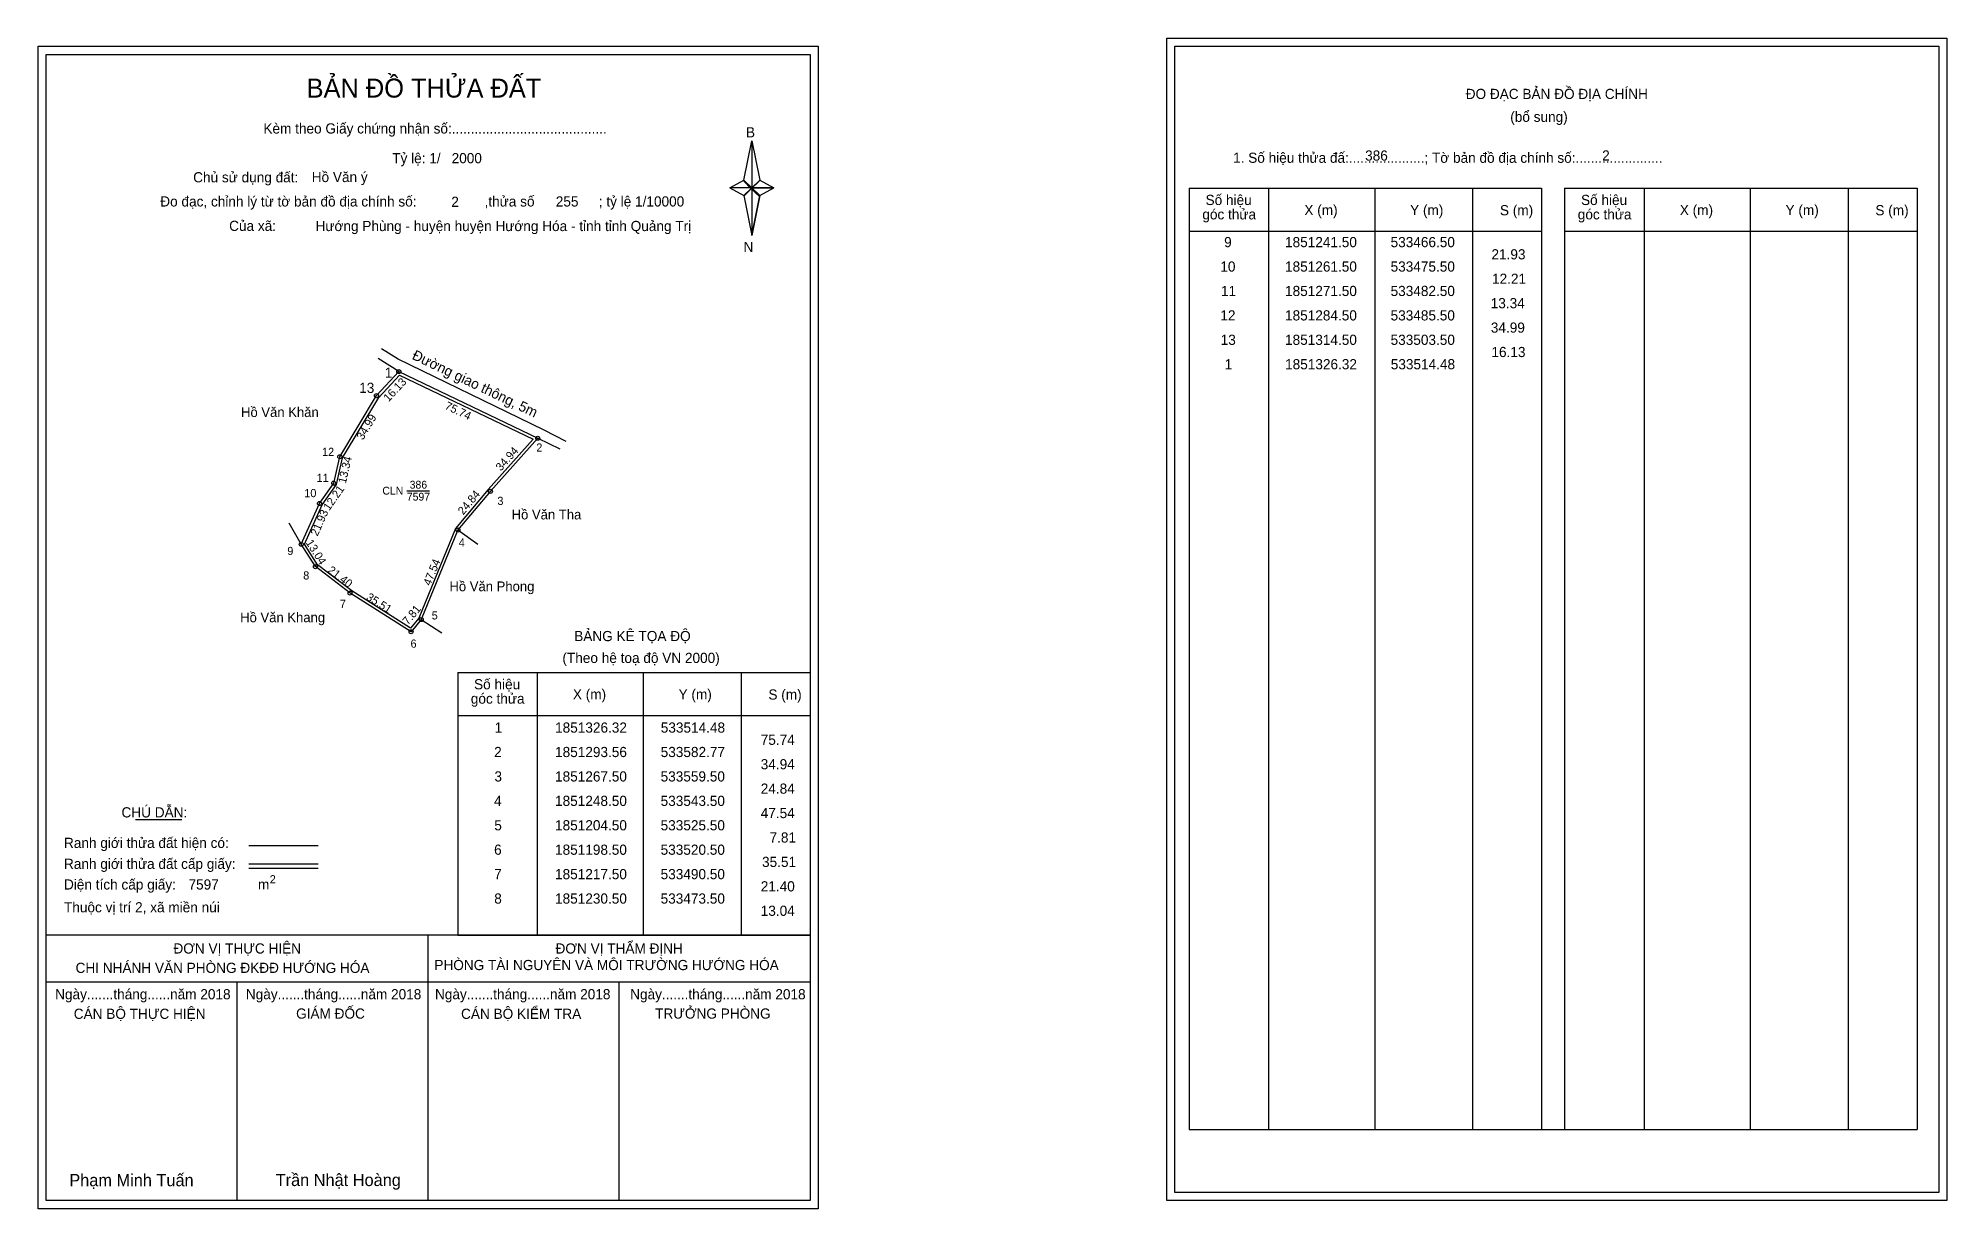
# Model space of a CAD drawing. Extents: x 533337 to 534275, y 1850915 to 1851490.
import ezdxf

# ---------------------------------------------------------------- set-up
doc = ezdxf.new("R2010")
doc.units = 0
for name, color, linetype in [('Level 1', 7, 'Continuous'), ('Level 10', 7, 'Continuous'), ('Level 11', 7, 'Continuous'), ('Level 13', 7, 'Continuous'), ('Level 27', 7, 'Continuous'), ('Level 3', 7, 'Continuous'), ('Level 49', 7, 'Continuous'), ('Level 53', 7, 'Continuous'), ('Level 55', 7, 'Continuous'), ('Level 6', 7, 'Continuous'), ('Level 60', 7, 'Continuous'), ('Level 63', 7, 'Continuous'), ('Level 9', 7, 'Continuous')]:
    doc.layers.add(name, color=color, linetype=linetype)

msp = doc.modelspace()

# ---------------------------------------------------------------- linework, layer by layer
at = {"layer": 'Level 1'}
for p, q in [((533341.23, 1851482.14), (533341.23, 1851482.14)), ((533895.87, 1851486.14), (533895.87, 1851486.14)), ((533684.07, 1851420.37), (533688.01, 1851439.65)), ((533688.01, 1851439.65), (533688.01, 1851416.6)), ((533688.01, 1851439.65), (533691.94, 1851420.37)), ((533677.18, 1851416.6), (533684.07, 1851420.37)), ((533684.07, 1851420.37), (533688.01, 1851416.6)), ((533687.71, 1851416.17), (533684.07, 1851419.93)), ((533688.01, 1851416.6), (533684.07, 1851412.92)), ((533687.71, 1851416.17), (533684.07, 1851412.48)), ((533684.07, 1851412.48), (533687.71, 1851416.17)), ((533684.07, 1851412.92), (533688.01, 1851393.2)), ((533691.65, 1851419.93), (533687.71, 1851416.17)), ((533687.71, 1851416.17), (533691.65, 1851419.93)), ((533691.65, 1851412.48), (533687.71, 1851416.17)), ((533691.94, 1851420.37), (533688.01, 1851416.6)), ((533688.01, 1851416.6), (533688.01, 1851393.2)), ((533688.01, 1851416.6), (533698.83, 1851416.6)), ((533688.01, 1851416.6), (533691.94, 1851412.92)), ((533691.94, 1851412.92), (533688.01, 1851393.2)), ((533691.94, 1851412.92), (533698.83, 1851416.6)), ((533902.94, 1851416.43), (534076.14, 1851416.43)), ((533942.12, 1850953.9), (533942.12, 1851416.43)), ((533994.26, 1850953.9), (533994.26, 1851416.43)), ((534042.21, 1851416.43), (534042.21, 1850953.9)), ((534076.14, 1851416.43), (534076.14, 1850953.9)), ((534087.45, 1851416.43), (534260.66, 1851416.43)), ((534126.63, 1850953.9), (534126.63, 1851416.43)), ((534178.78, 1850953.9), (534178.78, 1851416.43)), ((534226.72, 1851416.43), (534226.72, 1850953.9)), ((534260.66, 1851416.43), (534260.66, 1850953.9)), ((533902.94, 1851395.37), (534076.14, 1851395.37)), ((534087.45, 1851395.37), (534260.66, 1851395.37)), ((533543.42, 1851178.48), (533716.62, 1851178.48)), ((533582.6, 1851049.43), (533582.6, 1851178.48)), ((533634.74, 1851049.43), (533634.74, 1851178.48)), ((533682.68, 1851178.48), (533682.68, 1851049.43)), ((533543.42, 1851157.43), (533716.62, 1851157.43)), ((533385.06, 1851106.27), (533407.87, 1851106.27)), ((533440.79, 1851093.46), (533474.82, 1851093.46)), ((533440.79, 1851084.56), (533474.82, 1851084.56)), ((533440.79, 1851082.37), (533474.82, 1851082.37)), ((533554.88, 1851049.43), (533341.22, 1851049.43)), ((533716.62, 1851049.43), (533506.94, 1851049.43)), ((533528.92, 1850918.99), (533528.92, 1851049.43)), ((533543.42, 1851049.43), (533716.62, 1851049.43)), ((533716.62, 1851026.33), (533341.22, 1851026.33)), ((533435.07, 1850918.99), (533435.07, 1851026.33)), ((533622.77, 1850918.99), (533622.77, 1851026.33)), ((533902.94, 1850953.9), (534260.66, 1850953.9)), ((533716.62, 1850918.99), (533716.62, 1850918.99)), ((534271.27, 1850922.99), (534271.27, 1850922.99))]:
    msp.add_line(p, q, dxfattribs=at)
for points in [[(533684.07, 1851420.37), (533688.01, 1851439.65), (533688.01, 1851416.6)], [(533677.18, 1851416.6), (533684.07, 1851412.92), (533688.01, 1851416.6)], [(533688.01, 1851416.6), (533691.94, 1851420.37), (533698.83, 1851416.6)], [(533688.01, 1851416.6), (533688.01, 1851393.2), (533691.94, 1851412.92)]]:
    msp.add_lwpolyline(points, close=True, dxfattribs=at)
at = {"layer": 'Level 10'}
msp.add_line((533514.48, 1851326.32), (533582.77, 1851293.56), dxfattribs=at)
for points in [[(533579.47, 1851300.72), (533514.15, 1851332.42), (533506.03, 1851337.5)], [(533596.65, 1851291.96), (533585.85, 1851297.62), (533579.47, 1851300.72)]]:
    msp.add_lwpolyline(points, dxfattribs=at)
for points in [[(533543.5, 1851248.5), (533525.5, 1851204.5), (533520.5, 1851198.5), (533490.5, 1851217.5), (533473.5, 1851230.5), (533466.5, 1851241.5), (533475.5, 1851261.5), (533482.5, 1851271.5), (533485.5, 1851284.5), (533503.5, 1851314.5), (533514.48, 1851326.32), (533582.77, 1851293.56), (533559.5, 1851267.5)], [(533542.29, 1851249.23), (533524.29, 1851205.23), (533520.21, 1851200.34), (533491.3, 1851218.65), (533474.55, 1851231.46), (533468.09, 1851241.61), (533476.72, 1851260.81), (533483.8, 1851270.92), (533486.81, 1851283.97), (533504.63, 1851313.65), (533514.8, 1851324.61), (533580.49, 1851293.1), (533558.44, 1851268.42)]]:
    msp.add_lwpolyline(points, close=True, dxfattribs=at)
at = {"layer": 'Level 11'}
for centre in [(533514.48, 1851326.32), (533503.5, 1851314.5), (533582.77, 1851293.56), (533485.5, 1851284.5), (533482.5, 1851271.5), (533475.5, 1851261.5), (533559.5, 1851267.5), (533543.5, 1851248.5), (533543.5, 1851248.5), (533466.5, 1851241.5), (533473.5, 1851230.5), (533490.5, 1851217.5), (533520.5, 1851198.5), (533525.5, 1851204.5)]:
    msp.add_circle(centre, 1, dxfattribs=at)
at = {"layer": 'Level 27'}
for p, q in [((533514.48, 1851326.32), (533504.3, 1851332.68)), ((533582.77, 1851293.56), (533593.56, 1851288.31)), ((533466.5, 1851241.5), (533460.55, 1851251.92)), ((533543.5, 1851248.5), (533553.3, 1851241.58)), ((533525.5, 1851204.5), (533535.57, 1851197.98))]:
    msp.add_line(p, q, dxfattribs=at)
at = {"layer": 'Level 3'}
for p, q in [((533902.94, 1851416.43), (533902.94, 1850953.9)), ((534087.45, 1851416.43), (534087.45, 1850953.9)), ((533543.42, 1851178.48), (533543.42, 1851049.43))]:
    msp.add_line(p, q, dxfattribs=at)
at = {"layer": 'Level 63'}
for points in [[(533891.88, 1851490.14), (534275.28, 1851490.14), (534275.28, 1850918.99), (533891.88, 1850918.99)], [(533337.22, 1851486.14), (533720.62, 1851486.14), (533720.62, 1850914.99), (533337.22, 1850914.99)], [(533341.22, 1851482.14), (533716.62, 1851482.14), (533716.62, 1850918.99), (533341.22, 1850918.99)], [(533895.88, 1851486.14), (534271.28, 1851486.14), (534271.28, 1850922.99), (533895.88, 1850922.99)]]:
    msp.add_lwpolyline(points, close=True, dxfattribs=at)
at = {"layer": 'Level 9'}
msp.add_line((533518.4, 1851267.82), (533529.51, 1851267.82), dxfattribs=at)

# ---------------------------------------------------------------- texts
at = {"layer": 'Level 1'}
for s, height, p in [('BẢN ĐỒ THỬA ĐẤT', 9.3313, (533469.16, 1851460.95)), ('ĐO ĐẠC BẢN ĐỒ ĐỊA CHÍNH', 5, (534038.83, 1851460.26)), ('(bổ sung)', 5, (534060.71, 1851449.02)), ('Kèm theo Giấy chứng nhận số:.........................................', 5, (533447.92, 1851443.29)), ('B', 5, (533685.09, 1851441.41)), ('1. Số hiệu thửa đấ:....................; Tờ bản đồ địa chính số:.......................', 5, (533924.49, 1851428.9)), ('Chủ sử dụng đất:', 5, (533413.4, 1851419.3)), ('Đo đạc, chỉnh lý từ tờ bản đồ địa chính số:                  ,thửa số                 ; tỷ lệ 1/10000', 5, (533397.24, 1851407.44)), ('Số hiệu', 5, (533910.97, 1851408.16)), ('Số hiệu', 5, (534095.49, 1851408.16)), ('góc thửa', 5, (533909.38, 1851401.1)), ('X (m)', 5, (533959.53, 1851403.21)), ('Y (m)', 5, (534011.49, 1851403.21)), ('S (m)', 5, (534055.64, 1851403.11)), ('góc thửa', 5, (534093.9, 1851401.1)), ('X (m)', 5, (534144.05, 1851403.21)), ('Y (m)', 5, (534196, 1851403.21)), ('S (m)', 5, (534240.16, 1851403.11)), ('Của xã:', 5, (533431.08, 1851395.44)), ('N', 5, (533683.89, 1851385.07)), ('BẢNG KÊ TỌA ĐỘ', 5, (533600.68, 1851193.89)), ('(Theo hệ toạ độ VN 2000)', 5, (533594.88, 1851183.17)), ('góc thửa', 5, (533549.86, 1851163.16)), ('Số hiệu', 5, (533551.45, 1851170.22)), ('X (m)', 5, (533600.01, 1851165.27)), ('Y (m)', 5, (533651.96, 1851165.27)), ('S (m)', 5, (533696.12, 1851165.17)), ('CHÚ DẪN:', 5, (533378.18, 1851107.28)), ('Ranh giới thửa đất hiện có:', 5, (533349.92, 1851092.28)), ('Ranh giới thửa đất cấp giấy:', 5, (533349.92, 1851082)), ('Diện tích cấp giấy:', 5, (533349.92, 1851071.84)), ('m', 5, (533445.23, 1851071.88)), ('2', 4, (533451.03, 1851074.9)), ('Thuộc vị trí 2, xã miền núi', 5, (533349.92, 1851060.64)), ('ĐƠN VỊ THỰC HIỆN', 5, (533403.69, 1851040.4)), ('ĐƠN VỊ THẨM ĐỊNH', 5, (533591.5, 1851040.4)), ('CHI NHÁNH VĂN PHÒNG ĐKĐĐ HƯỚNG HÓA', 5, (533355.61, 1851030.88)), ('PHÒNG TÀI NGUYÊN VÀ MÔI TRƯỜNG HƯỚNG HÓA', 5, (533531.95, 1851032.26)), ('Ngày.......tháng......năm 2018', 5, (533345.56, 1851017.93)), ('Ngày.......tháng......năm 2018', 5, (533439.3, 1851017.93)), ('Ngày.......tháng......năm 2018', 5, (533532.25, 1851017.93)), ('Ngày.......tháng......năm 2018', 5, (533628.17, 1851017.93)), ('CÁN BỘ THỰC HIỆN', 5, (533354.72, 1851008.3)), ('GIÁM ĐỐC', 5, (533463.99, 1851008.42)), ('CÁN BỘ KIỂM TRA', 5, (533545.07, 1851008.3)), ('TRƯỞNG PHÒNG', 5, (533640.45, 1851008.42)), ('Phạm Minh Tuấn', 6, (533352.54, 1850926.07)), ('Trần Nhật Hoàng', 6, (533453.93, 1850926.17))]:
    msp.add_text(s, height=height, dxfattribs=at).set_placement(p)
at = {"layer": 'Level 11'}
msp.add_text('Tỷ lệ: 1/', height=5, dxfattribs=at).set_placement((533511.24, 1851428.66))
at = {"layer": 'Level 13'}
for s, p in [('386', (533519.81, 1851268.84)), ('CLN', (533506.38, 1851265.9)), ('7597', (533518.41, 1851262.95))]:
    msp.add_text(s, height=3.84, dxfattribs=at).set_placement(p)
at = {"layer": 'Level 49'}
for s, height, rotation, p in [('Đường giao thông, 5m', 5, 334.37209, (533520.58, 1851332.69)), ('16.13', 4, 47.10994, (533509.44, 1851311.19)), ('75.74', 4, 334.37209, (533536.75, 1851308.17)), ('34.99', 4, 59.03624, (533496.84, 1851292.4)), ('13.34', 4, 77.00538, (533488.42, 1851271.09)), ('34.94', 4, 48.23708, (533564.65, 1851277.17)), ('12.21', 4, 55.00798, (533480.26, 1851257.72)), ('24.84', 4, 49.89909, (533546.14, 1851255.67)), ('21.93', 4, 65.77225, (533474.49, 1851245.19)), ('13.04', 4, 302.47119, (533468.57, 1851242.27)), ('47.54', 4, 67.75098, (533529.98, 1851220.83)), ('21.40', 4, 322.59464, (533479.15, 1851228.02)), ('35.51', 4, 327.65256, (533498.08, 1851214.53)), ('7.81', 4, 50.19443, (533518.95, 1851201.56))]:
    msp.add_text(s, height=height, rotation=rotation, dxfattribs=at).set_placement(p)
at = {"layer": 'Level 53'}
for s, p in [('9', (533920.09, 1851387.45)), ('1851241.50', (533950.02, 1851387.45)), ('533466.50', (534001.91, 1851387.45)), ('21.93', (534051.47, 1851381.45)), ('10', (533918.22, 1851375.45)), ('1851261.50', (533950.02, 1851375.45)), ('533475.50', (534001.91, 1851375.45)), ('12.21', (534051.76, 1851369.45)), ('11', (533918.54, 1851363.45)), ('1851271.50', (533950.02, 1851363.45)), ('533482.50', (534001.91, 1851363.45)), ('12', (533918.24, 1851351.45)), ('1851284.50', (533950.02, 1851351.45)), ('533485.50', (534001.91, 1851351.45)), ('13.34', (534051.11, 1851357.45)), ('34.99', (534051.17, 1851345.45)), ('13', (533918.39, 1851339.45)), ('1851314.50', (533950.02, 1851339.45)), ('533503.50', (534001.91, 1851339.45)), ('16.13', (534051.47, 1851333.45)), ('1', (533920.38, 1851327.45)), ('1851326.32', (533950.05, 1851327.45)), ('533514.48', (534001.99, 1851327.45)), ('1', (533561.61, 1851148.93)), ('1851326.32', (533591.27, 1851148.93)), ('533514.48', (533643.22, 1851148.93)), ('2', (533561.31, 1851136.93)), ('1851293.56', (533591.26, 1851136.93)), ('533582.77', (533643.17, 1851136.93)), ('75.74', (533692.34, 1851142.93)), ('34.94', (533692.34, 1851130.93)), ('3', (533561.47, 1851124.93)), ('1851267.50', (533591.25, 1851124.93)), ('533559.50', (533643.14, 1851124.93)), ('24.84', (533692.34, 1851118.93)), ('4', (533561.29, 1851112.93)), ('1851248.50', (533591.25, 1851112.93)), ('533543.50', (533643.14, 1851112.93)), ('47.54', (533692.34, 1851106.93)), ('5', (533561.4, 1851100.93)), ('1851204.50', (533591.25, 1851100.93)), ('533525.50', (533643.14, 1851100.93)), ('6', (533561.3, 1851088.93)), ('1851198.50', (533591.25, 1851088.93)), ('533520.50', (533643.14, 1851088.93)), ('7.81', (533696.68, 1851094.93)), ('35.51', (533692.99, 1851082.93)), ('7', (533561.32, 1851076.93)), ('1851217.50', (533591.25, 1851076.93)), ('533490.50', (533643.14, 1851076.93)), ('21.40', (533692.35, 1851070.93)), ('8', (533561.37, 1851064.93)), ('1851230.50', (533591.25, 1851064.93)), ('533473.50', (533643.14, 1851064.93)), ('13.04', (533692.34, 1851058.93))]:
    msp.add_text(s, height=5, dxfattribs=at).set_placement(p)
at = {"layer": 'Level 55'}
for s, height, p in [('385', 0.22, (533514.25, 1851326.1)), ('385', 0.22, (533514.25, 1851326.1)), ('1', 0.8, (533514.26, 1851326.32)), ('0', 0.22, (533514.4, 1851326.1)), ('0', 0.22, (533514.4, 1851326.1)), ('13', 0.8, (533502.96, 1851314.5)), ('385', 0.22, (533503.27, 1851314.28)), ('385', 0.22, (533503.27, 1851314.28)), ('389', 0.22, (533582.53, 1851293.34)), ('2', 0.8, (533582.5, 1851293.56)), ('0', 0.22, (533582.69, 1851293.34)), ('0', 0.22, (533582.69, 1851293.34)), ('12', 0.8, (533484.93, 1851284.5)), ('385', 0.22, (533485.27, 1851284.28)), ('385', 0.22, (533485.27, 1851284.28)), ('11', 0.8, (533481.98, 1851271.5)), ('385', 0.22, (533482.27, 1851271.28)), ('385', 0.22, (533482.27, 1851271.28)), ('10', 0.8, (533474.93, 1851261.5)), ('389', 0.22, (533559.26, 1851267.28)), ('3', 0.8, (533559.25, 1851267.5)), ('385', 0.22, (533475.27, 1851261.28)), ('385', 0.22, (533475.27, 1851261.28)), ('4', 0.8, (533543.22, 1851248.5)), ('389', 0.22, (533543.26, 1851248.28)), ('395', 0.22, (533543.27, 1851248.28)), ('397', 0.22, (533466.26, 1851241.28)), ('9', 0.8, (533466.23, 1851241.5)), ('385', 0.22, (533466.27, 1851241.28)), ('385', 0.22, (533466.27, 1851241.28)), ('397', 0.22, (533473.26, 1851230.28)), ('8', 0.8, (533473.24, 1851230.5)), ('397', 0.22, (533490.26, 1851217.28)), ('7', 0.8, (533490.23, 1851217.5)), ('397', 0.22, (533520.26, 1851198.28)), ('6', 0.8, (533520.23, 1851198.5)), ('397', 0.22, (533525.26, 1851204.28)), ('395', 0.22, (533525.27, 1851204.28)), ('5', 0.8, (533525.24, 1851204.5))]:
    msp.add_text(s, height=height, dxfattribs=at).set_placement(p)
at = {"layer": 'Level 6'}
for s, p in [('2000', (533540.43, 1851428.7)), ('386', (533989.39, 1851429.98)), ('2', (534105.88, 1851430.02)), ('Hồ Văn ý', (533471.67, 1851419.44)), ('2', (533540.27, 1851407.26)), ('255', (533591.62, 1851407.42)), (' Hướng Phùng - huyện huyện Hướng Hóa - tỉnh tỉnh Quảng Trị', (533471.7, 1851395.36)), ('7597', (533411.11, 1851071.85))]:
    msp.add_text(s, height=5, dxfattribs=at).set_placement(p)
at = {"layer": 'Level 60'}
for s, p in [('Hồ Văn Khăn', (533436.92, 1851304)), ('Hồ Văn Tha', (533569.91, 1851253.71)), ('Hồ Văn Phong', (533539.35, 1851218.41)), ('Hồ Văn Khang', (533436.49, 1851203.16))]:
    msp.add_text(s, height=4.8, dxfattribs=at).set_placement(p)
at = {"layer": 'Level 9'}
for s, height, p in [('1', 5, (533507.58, 1851323.32)), ('13', 5, (533495, 1851315.85)), ('2', 4, (533582.04, 1851287.03)), ('12', 4, (533476.73, 1851284.9)), ('11', 4, (533474.06, 1851272.1)), ('10', 4, (533468.02, 1851264.63)), ('3', 4, (533562.91, 1851260.81)), ('4', 4, (533543.92, 1851240.36)), ('9', 4, (533459.67, 1851236.19)), ('8', 4, (533467.48, 1851224.17)), ('7', 4, (533485.5, 1851210.25)), ('5', 4, (533530.64, 1851204.55)), ('6', 4, (533520.23, 1851190.68))]:
    msp.add_text(s, height=height, dxfattribs=at).set_placement(p)

doc.saveas('drawing.dxf')
